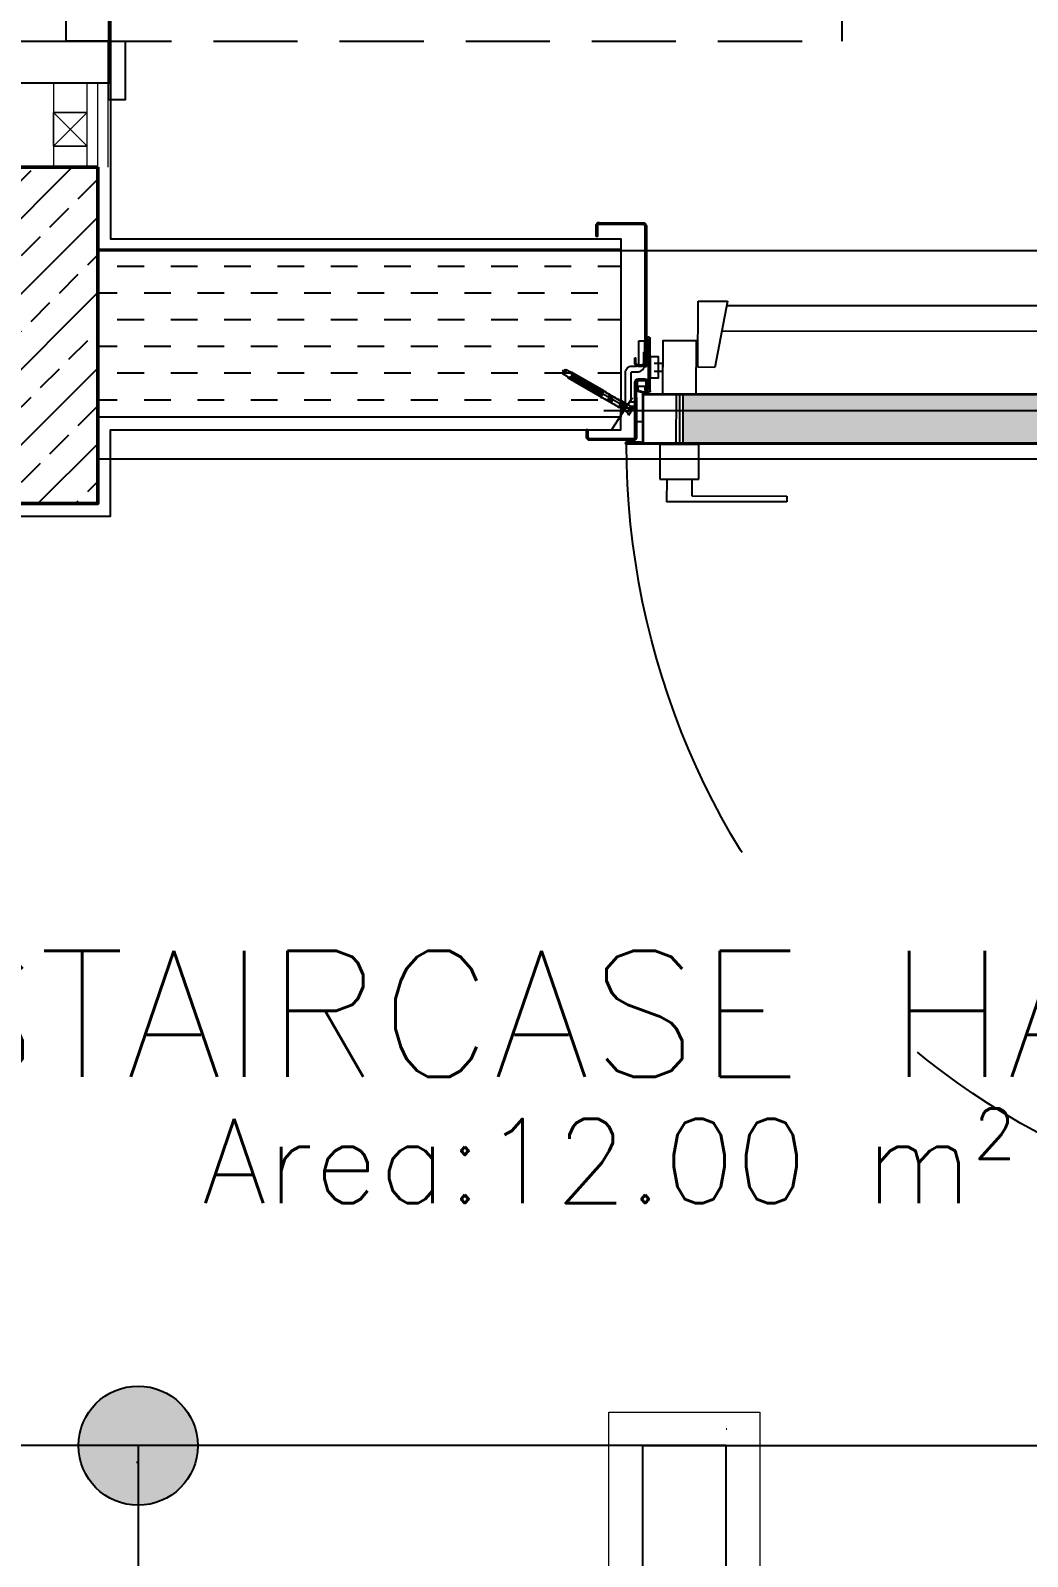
# Model space of a CAD drawing. Extents: x 820 to 5791, y 1495 to 5010.
# Drawn here: x 2801.6 to 2920.2, y 3551.6 to 3733 of the extents above; entities that cross this region are included whole.
import ezdxf
from ezdxf.enums import TextEntityAlignment as Align

# ---------------------------------------------------------------- set-up
doc = ezdxf.new("R2010")
doc.units = 0
doc.header["$LTSCALE"] = 20
for name, pattern in [('4118-HT-02-300$0$HIDDEN2', [4.7625, 3.175, -1.5875]), ('ACAD_ISO07W100', [3, 0, -3]), ('CACHE', [0.375, 0.25, -0.125]), ('HIDDEN', [0.375, 0.25, -0.125]), ('HIDDENX2', [0.75, 0.5, -0.25])]:
    doc.linetypes.add(name, pattern=pattern)
doc.layers.get('0').update_dxf_attribs({"linetype": 'CONTINUOUS', "lineweight": 15})
for name, color, linetype, lineweight in [('0_YKA_Dim_int', 183, 'CONTINUOUS', 9), ('2_V_Wall_Gypsumboard', 41, 'CONTINUOUS', 15), ('3_V_Profile_Metal', 141, 'CONTINUOUS', 15), ('_00_TT_PLASTER INTERIOR', 60, 'CONTINUOUS', 0), ('KOLON', 7, 'CONTINUOUS', 50)]:
    doc.layers.add(name, color=color, linetype=linetype, lineweight=lineweight)
for name, color, linetype in [('0_YKA_Hidden_Construction', 251, 'HIDDEN'), ('2_V_Wall', 43, 'CONTINUOUS'), ('2_V_Wall_Decorative Brick', 80, 'CONTINUOUS'), ('2_V_Wall_Gasblock', 133, 'CONTINUOUS'), ('3-OPN-XDR', 3, 'CONTINUOUS'), ('4_V0_Door', 21, 'CONTINUOUS'), ('6_YKA_Furniture_Stainless', 95, 'CONTINUOUS'), ('Alan', 102, 'CONTINUOUS'), ('Kiriş', 7, 'CONTINUOUS'), ('MERDİVEN', 146, 'CONTINUOUS'), ('Oda', 7, 'CONTINUOUS'), ('TARAMA', 8, 'CONTINUOUS')]:
    doc.layers.add(name, color=color, linetype=linetype)
doc.layers.add('_00_TT_AREA', color=140, linetype='CONTINUOUS', plot=False)
doc.styles.get("Standard").update_dxf_attribs({"font": 'txttw.shx'})

# ---------------------------------------------------------------- blocks, each defined once
blk = doc.blocks.new('merdşşnebvv')
at = {"layer": 'MERDİVEN'}
h = blk.add_hatch(color=61, dxfattribs=at)
h.dxf.hatch_style = 1
edge = h.paths.add_edge_path()
edge.add_arc((26768.99, 4854.41), 7.09, -180, 180)
at = {"layer": 'MERDİVEN', "color": 31, "linetype": 'ACAD_ISO07W100', "lineweight": 25}
for p, q in [((26766.99, 4794.41), (26766.99, 4914.41)), ((26770.99, 4784.49), (26770.99, 4664.49))]:
    blk.add_line(p, q, dxfattribs=at)
at = {"layer": 'MERDİVEN', "lineweight": 25}
for p, q in [((26768.99, 4794.41), (26768.99, 4914.41)), ((26768.99, 4784.49), (26768.99, 4664.49))]:
    blk.add_line(p, q, dxfattribs=at)
at = {"layer": 'MERDİVEN', "color": 61}
blk.add_line((26768.99, 4854.41), (26465.7, 4854.41), dxfattribs=at)
at = {"layer": 'MERDİVEN', "lineweight": 25}
blk.add_lwpolyline([(26768.99, 4794.41), (26525.7, 4794.41), (26525.7, 4784.49), (26768.99, 4784.49)], close=True, dxfattribs=at)
at = {"layer": 'MERDİVEN', "color": 61}
blk.add_circle((26768.99, 4854.41), 7.09, dxfattribs=at)
blk = doc.blocks.new('yangü')
at = {"layer": '4_V0_Door'}
h = blk.add_hatch(dxfattribs=at)
h.set_pattern_fill('HEX', color=256, scale=0.2, angle=180.1684)
h.set_pattern_definition([(180.16837036, (782818.4942, 85172.8891), (0.00323204, -1.0998475142), [0.635, -1.27]), (300.16837036, (782818.4942, 85172.8891), (0.9508798676, 0.5527227859), [0.635, -1.27]), (240.16837036, (782817.8592, 85172.8873), (0.9541119076, -0.5471247283), [0.635, -1.27])])
h.paths.add_polyline_path([(39328.39, 97175.98), (39243.96, 97175.99), (39243.95, 97170.19), (39328.4, 97170.18)])
h = blk.add_hatch(color=256, dxfattribs=at)
h.paths.add_polyline_path([(39239.56, 97168.91), (39239.71, 97168.94), (39239.71, 97168.84), (39239.56, 97168.81), (39239.56, 97168.75, -0.414214), (39239.46, 97168.64), (39238.66, 97168.64, -0.414214), (39238.56, 97168.74), (39238.56, 97168.8), (39238.41, 97168.84), (39238.41, 97168.94), (39238.56, 97168.91), (39238.56, 97169.29), (39238.41, 97169.33), (39238.41, 97169.43), (39238.56, 97169.4), (39238.56, 97169.77), (39238.41, 97169.81), (39238.41, 97169.91), (39238.56, 97169.87), (39238.56, 97169.89, -0.214438), (39240.07, 97169.97, -0.903143), (39240.05, 97169.91, 0.3182), (39239.56, 97169.68), (39239.56, 97169.4), (39239.71, 97169.43), (39239.71, 97169.33), (39239.56, 97169.29)])
h.paths.add_polyline_path([(39238.71, 97169.32), (39239.41, 97169.32, 0.414214), (39239.46, 97169.37), (39239.46, 97169.7, -0.110986), (39239.62, 97169.9, 0.669875), (39239.59, 97169.99, 0.138351), (39238.66, 97169.83), (39238.66, 97169.37, 0.414214)], flags=16)
h.paths.add_polyline_path([(39238.66, 97169.17), (39238.66, 97168.79, 0.414214), (39238.71, 97168.74), (39239.41, 97168.74, 0.414214), (39239.46, 97168.79), (39239.46, 97169.17, 0.414214), (39239.41, 97169.22), (39238.71, 97169.22, 0.414214)], flags=16)
at = {"layer": '0_YKA_Hidden_Construction', "linetype": '4118-HT-02-300$0$HIDDEN2'}
blk.add_arc((39330.51, 97176, 0), 93.26, 89.9675, 179.8744, dxfattribs=at)
at = {"layer": '4_V0_Door'}
for p, q in [((39237.15, 97176.02, 0), (39237.15, 97176.1, 0)), ((39237.2, 97176.02, 0), (39237.2, 97176.1, 0)), ((39330.41, 97176.09, 0), (39237.23, 97176.1, 0)), ((39237.23, 97176.02, 0), (39237.23, 97176.1, 0)), ((39237.23, 97176.07, 0), (39239.15, 97176.07, 0)), ((39239.15, 97176.02, 0), (39237.23, 97176.02, 0)), ((39330.39, 97176.19, 0), (39237.25, 97176.2, 0)), ((39330.39, 97176.14, 0), (39237.25, 97176.15, 0)), ((39238.95, 97175.97, 0), (39237.25, 97175.97, 0)), ((39237.25, 97175.92, 0), (39238.95, 97175.92, 0)), ((39238.95, 97175.92, 0), (39238.95, 97176.02, 0)), ((39239.16, 97170.3, 0), (39239.15, 97176.02, 0)), ((39239.2, 97176.02, 0), (39239.21, 97170.3, 0)), ((39239.25, 97175.9, 0), (39239.25, 97176, 0)), ((39239.26, 97170.3, 0), (39239.25, 97175.9, 0)), ((39245.88, 97176.25, 0), (39241.23, 97176.25, 0)), ((39243.16, 97170.21, 0), (39243.15, 97176.25, 0)), ((39243.56, 97170.21, 0), (39243.55, 97176.25, 0)), ((39243.96, 97170.21, 0), (39243.95, 97176.25, 0)), ((39232.65, 97174.5, 0), (39232.45, 97174.5, 0)), ((39238.15, 97175.71, 0), (39233.75, 97175.7, 0)), ((39235.52, 97174.47, 0), (39237.99, 97170.64, 0)), ((39238.25, 97173.71, 0), (39238.25, 97174.33, 0)), ((39238.45, 97174.77, 0), (39238.27, 97174.77, 0)), ((39238.27, 97174.77, 0), (39238.28, 97170.65, 0)), ((39238.45, 97174.47, 0), (39238.45, 97175.41, 0)), ((39238.46, 97170.65, 0), (39238.45, 97174.77, 0)), ((39238.46, 97172.77, 0), (39238.45, 97174.33, 0)), ((39239.25, 97175.71, 0), (39239.26, 97175.69, 0)), ((39239.26, 97175.69, 0), (39239.25, 97175.67, 0)), ((39237.85, 97172.21, 0), (39234.5, 97170.27, 0)), ((39234.55, 97172.2, 0), (39238.75, 97172.21, 0)), ((39236.79, 97172.04, 0), (39236.81, 97172.16, 0)), ((39237.11, 97171.25, 0), (39236.81, 97172.16, 0)), ((39236.88, 97172.09, 0), (39236.81, 97172.16, 0)), ((39236.88, 97172.09, 0), (39237.39, 97172.39, 0)), ((39237.53, 97172.75, 0), (39237.39, 97172.39, 0)), ((39237.39, 97172.39, 0), (39237.77, 97171.74, 0)), ((39237.53, 97172.75, 0), (39238.16, 97171.68, 0)), ((39239.16, 97173.55, 0), (39238.46, 97173.55, 0)), ((39239.26, 97173.51, 0), (39239.26, 97173.49, 0)), ((39239.26, 97173.49, 0), (39239.26, 97173.47, 0)), ((39234.15, 97170.54, 0), (39230.37, 97168.36, 0)), ((39233.91, 97170.38, 0), (39233.78, 97170.3, 0)), ((39233.91, 97170.38, 0), (39233.78, 97170.3, 0)), ((39233.91, 97170.38, 0), (39233.78, 97170.3, 0)), ((39233.78, 97170.3, 0), (39233.91, 97170.38, 0)), ((39233.79, 97170.31, 0), (39233.78, 97170.3, 0)), ((39233.91, 97170.38, 0), (39233.79, 97170.31, 0)), ((39234.14, 97170.5, 0), (39234, 97170.43, 0)), ((39234.14, 97170.5, 0), (39234, 97170.43, 0)), ((39234.14, 97170.5, 0), (39234, 97170.43, 0)), ((39234, 97170.43, 0), (39234.14, 97170.5, 0)), ((39234.14, 97170.5, 0), (39234, 97170.43, 0)), ((39234.1, 97170.48, 0), (39234.14, 97170.5, 0)), ((39234.22, 97170.55, 0), (39234.36, 97170.63, 0)), ((39234.36, 97170.63, 0), (39234.22, 97170.55, 0)), ((39234.36, 97170.63, 0), (39234.22, 97170.55, 0)), ((39234.22, 97170.55, 0), (39234.36, 97170.63, 0)), ((39234.28, 97170.58, 0), (39234.22, 97170.55, 0)), ((39234.36, 97170.63, 0), (39234.24, 97170.56, 0)), ((39234.26, 97170.6, 0), (39234.33, 97170.72, 0)), ((39234.26, 97170.49, 0), (39234.32, 97170.4, 0)), ((39234.36, 97170.63, 0), (39234.28, 97170.58, 0)), ((39234.33, 97170.72, 0), (39234.38, 97170.64, 0)), ((39234.38, 97170.64, 0), (39236.3, 97171.75, 0)), ((39234.44, 97170.68, 0), (39234.58, 97170.76, 0)), ((39234.58, 97170.76, 0), (39234.44, 97170.68, 0)), ((39234.58, 97170.76, 0), (39234.44, 97170.68, 0)), ((39234.58, 97170.76, 0), (39234.44, 97170.68, 0)), ((39234.44, 97170.68, 0), (39234.58, 97170.76, 0)), ((39234.58, 97170.76, 0), (39234.44, 97170.68, 0)), ((39234.67, 97170.81, 0), (39234.8, 97170.89, 0)), ((39234.8, 97170.89, 0), (39234.67, 97170.81, 0)), ((39234.8, 97170.89, 0), (39234.67, 97170.81, 0)), ((39234.67, 97170.81, 0), (39234.8, 97170.89, 0)), ((39234.72, 97170.84, 0), (39234.67, 97170.81, 0)), ((39234.8, 97170.89, 0), (39234.72, 97170.84, 0)), ((39234.75, 97170, 0), (39236.67, 97171.11, 0)), ((39234.89, 97170.94, 0), (39235.02, 97171.02, 0)), ((39235.02, 97171.02, 0), (39234.89, 97170.94, 0)), ((39235.02, 97171.02, 0), (39234.89, 97170.94, 0)), ((39235.02, 97171.02, 0), (39234.89, 97170.94, 0)), ((39235.02, 97171.02, 0), (39234.89, 97170.94, 0)), ((39235.02, 97171.02, 0), (39235.03, 97171.03, 0)), ((39235.08, 97171.04, 0), (39235.23, 97170.28, 0)), ((39235.11, 97171.07, 0), (39235.24, 97171.14, 0)), ((39235.24, 97171.14, 0), (39235.11, 97171.07, 0)), ((39235.24, 97171.14, 0), (39235.11, 97171.07, 0)), ((39235.27, 97170.29, 0), (39235.14, 97170.21, 0)), ((39235.27, 97170.29, 0), (39235.14, 97170.21, 0)), ((39235.27, 97170.29, 0), (39235.14, 97170.21, 0)), ((39235.27, 97170.29, 0), (39235.14, 97170.21, 0)), ((39235.27, 97170.29, 0), (39235.14, 97170.21, 0)), ((39235.18, 97171.1, 0), (39235.33, 97170.33, 0)), ((39235.24, 97171.14, 0), (39235.39, 97170.37, 0)), ((39235.47, 97171.27, 0), (39235.33, 97171.19, 0)), ((39235.34, 97171.19, 0), (39235.49, 97170.43, 0)), ((39235.49, 97170.42, 0), (39235.36, 97170.34, 0)), ((39235.49, 97170.42, 0), (39235.36, 97170.34, 0)), ((39235.49, 97170.42, 0), (39235.36, 97170.34, 0)), ((39235.49, 97170.42, 0), (39235.36, 97170.34, 0)), ((39235.4, 97171.23, 0), (39235.55, 97170.46, 0)), ((39235.5, 97171.29, 0), (39235.65, 97170.52, 0)), ((39235.69, 97171.4, 0), (39235.55, 97171.32, 0)), ((39235.55, 97171.32, 0), (39235.69, 97171.4, 0)), ((39235.69, 97171.4, 0), (39235.55, 97171.32, 0)), ((39235.57, 97171.33, 0), (39235.55, 97171.32, 0)), ((39235.69, 97171.4, 0), (39235.57, 97171.33, 0)), ((39235.72, 97170.55, 0), (39235.58, 97170.47, 0)), ((39235.72, 97170.55, 0), (39235.58, 97170.47, 0)), ((39235.72, 97170.55, 0), (39235.58, 97170.47, 0)), ((39235.69, 97171.4, 0), (39235.69, 97171.42, 0)), ((39235.91, 97171.53, 0), (39235.77, 97171.45, 0)), ((39235.94, 97170.68, 0), (39235.8, 97170.6, 0)), ((39235.94, 97170.68, 0), (39235.8, 97170.6, 0)), ((39235.94, 97170.68, 0), (39235.8, 97170.6, 0)), ((39236.01, 97171.59, 0), (39236, 97171.58, 0)), ((39236.13, 97171.66, 0), (39236.01, 97171.59, 0)), ((39236.16, 97170.81, 0), (39236.02, 97170.73, 0)), ((39236.35, 97171.79, 0), (39236.22, 97171.71, 0)), ((39236.38, 97170.93, 0), (39236.25, 97170.86, 0)), ((39236.32, 97171.89, 0), (39236.3, 97171.75, 0)), ((39236.81, 97171.06, 0), (39236.32, 97171.89, 0)), ((39236.35, 97171.79, 0), (39236.37, 97171.91, 0)), ((39236.6, 97171.06, 0), (39236.35, 97171.79, 0)), ((39236.67, 97170.99, 0), (39236.37, 97171.91, 0)), ((39236.44, 97171.84, 0), (39236.37, 97171.91, 0)), ((39236.38, 97170.93, 0), (39236.37, 97170.96, 0)), ((39236.4, 97170.91, 0), (39236.38, 97170.93, 0)), ((39236.49, 97171.87, 0), (39236.44, 97171.84, 0)), ((39236.44, 97171.84, 0), (39236.69, 97171.11, 0)), ((39236.6, 97171.06, 0), (39236.47, 97170.98, 0)), ((39236.57, 97171.91, 0), (39236.49, 97171.87, 0)), ((39236.57, 97171.91, 0), (39236.59, 97172.04, 0)), ((39236.72, 97171.48, 0), (39236.57, 97171.91, 0)), ((39236.85, 97171.27, 0), (39236.59, 97172.04, 0)), ((39236.66, 97171.96, 0), (39236.59, 97172.04, 0)), ((39236.67, 97170.99, 0), (39236.6, 97171.06, 0)), ((39236.79, 97172.04, 0), (39236.66, 97171.96, 0)), ((39236.66, 97171.96, 0), (39236.91, 97171.24, 0)), ((39236.67, 97170.99, 0), (39236.69, 97171.11, 0)), ((39236.81, 97171.06, 0), (39236.67, 97171.11, 0)), ((39236.82, 97171.19, 0), (39236.69, 97171.11, 0)), ((39236.82, 97171.19, 0), (39236.72, 97171.48, 0)), ((39236.79, 97172.04, 0), (39236.8, 97172.06, 0)), ((39237.05, 97171.32, 0), (39236.79, 97172.04, 0)), ((39236.89, 97171.12, 0), (39236.82, 97171.19, 0)), ((39236.86, 97171.23, 0), (39236.85, 97171.3, 0)), ((39236.89, 97171.12, 0), (39236.86, 97171.23, 0)), ((39237.13, 97171.37, 0), (39236.88, 97172.09, 0)), ((39236.89, 97171.12, 0), (39236.9, 97171.17, 0)), ((39236.9, 97171.17, 0), (39236.91, 97171.24, 0)), ((39237.05, 97171.32, 0), (39236.91, 97171.24, 0)), ((39237.11, 97171.25, 0), (39237.05, 97171.32, 0)), ((39237.77, 97171.74, 0), (39237.09, 97171.34, 0)), ((39237.11, 97171.25, 0), (39237.13, 97171.37, 0)), ((39238.16, 97171.68, 0), (39237.77, 97171.74, 0)), ((39238.28, 97170.65, 0), (39238.46, 97170.65, 0)), ((39238.46, 97170.35, 0), (39238.46, 97168.91, 0)), ((39239.26, 97171.31, 0), (39239.27, 97171.29, 0)), ((39239.27, 97171.29, 0), (39239.26, 97171.27, 0)), ((39239.26, 97170.3, 0), (39328.4, 97170.28, 0)), ((39234.56, 97169.86, 0), (39230.77, 97167.67, 0)), ((39233.03, 97169.86, 0), (39231.03, 97168.71, 0)), ((39231.09, 97168.31, 0), (39231.03, 97168.71, 0)), ((39231.65, 97168.2, 0), (39231.28, 97168.85, 0)), ((39231.36, 97168.9, 0), (39233.03, 97169.86, 0)), ((39233.5, 97169.27, 0), (39231.41, 97168.06, 0)), ((39231.95, 97168.87, 0), (39231.9, 97168.79, 0)), ((39232, 97168.8, 0), (39231.95, 97168.74, 0)), ((39233.09, 97169.54, 0), (39233.03, 97169.46, 0)), ((39233.13, 97169.47, 0), (39233.08, 97169.41, 0)), ((39233.25, 97169.99, 0), (39233.12, 97169.91, 0)), ((39233.25, 97169.99, 0), (39233.12, 97169.91, 0)), ((39233.47, 97170.12, 0), (39233.34, 97170.04, 0)), ((39233.34, 97170.04, 0), (39233.47, 97170.12, 0)), ((39233.47, 97170.12, 0), (39233.34, 97170.04, 0)), ((39233.47, 97170.12, 0), (39233.34, 97170.04, 0)), ((39233.5, 97169.27, 0), (39233.37, 97169.19, 0)), ((39233.69, 97170.25, 0), (39233.56, 97170.17, 0)), ((39233.69, 97170.25, 0), (39233.56, 97170.17, 0)), ((39233.69, 97170.25, 0), (39233.56, 97170.17, 0)), ((39233.69, 97170.25, 0), (39233.56, 97170.17, 0)), ((39233.72, 97169.39, 0), (39233.59, 97169.32, 0)), ((39233.72, 97169.39, 0), (39233.59, 97169.32, 0)), ((39233.72, 97169.39, 0), (39233.59, 97169.32, 0)), ((39233.65, 97170.22, 0), (39233.69, 97170.25, 0)), ((39233.94, 97169.52, 0), (39233.81, 97169.44, 0)), ((39233.94, 97169.52, 0), (39233.81, 97169.44, 0)), ((39233.94, 97169.52, 0), (39233.81, 97169.44, 0)), ((39233.94, 97169.52, 0), (39233.81, 97169.44, 0)), ((39234.17, 97169.65, 0), (39234.03, 97169.57, 0)), ((39234.17, 97169.65, 0), (39234.03, 97169.57, 0)), ((39234.17, 97169.65, 0), (39234.03, 97169.57, 0)), ((39234.17, 97169.65, 0), (39234.03, 97169.57, 0)), ((39234.17, 97169.65, 0), (39234.03, 97169.57, 0)), ((39234.39, 97169.78, 0), (39234.25, 97169.7, 0)), ((39234.39, 97169.78, 0), (39234.25, 97169.7, 0)), ((39234.39, 97169.78, 0), (39234.25, 97169.7, 0)), ((39234.39, 97169.78, 0), (39234.25, 97169.7, 0)), ((39234.39, 97169.78, 0), (39234.25, 97169.7, 0)), ((39234.61, 97169.91, 0), (39234.47, 97169.83, 0)), ((39234.61, 97169.91, 0), (39234.47, 97169.83, 0)), ((39234.61, 97169.91, 0), (39234.47, 97169.83, 0)), ((39234.61, 97169.91, 0), (39234.47, 97169.83, 0)), ((39234.61, 97169.91, 0), (39234.47, 97169.83, 0)), ((39234.61, 97169.91, 0), (39234.47, 97169.83, 0)), ((39234.56, 97169.98, 0), (39234.5, 97170.07, 0)), ((39234.66, 97169.91, 0), (39234.8, 97169.92, 0)), ((39234.83, 97170.04, 0), (39234.69, 97169.96, 0)), ((39234.83, 97170.04, 0), (39234.69, 97169.96, 0)), ((39234.83, 97170.04, 0), (39234.69, 97169.96, 0)), ((39234.83, 97170.04, 0), (39234.69, 97169.96, 0)), ((39234.83, 97170.04, 0), (39234.69, 97169.96, 0)), ((39234.83, 97170.04, 0), (39234.69, 97169.96, 0)), ((39234.8, 97169.92, 0), (39234.75, 97170, 0)), ((39235.05, 97170.16, 0), (39234.92, 97170.09, 0)), ((39235.05, 97170.16, 0), (39234.92, 97170.09, 0)), ((39235.05, 97170.16, 0), (39234.92, 97170.09, 0)), ((39235.05, 97170.16, 0), (39234.92, 97170.09, 0)), ((39235.05, 97170.16, 0), (39234.92, 97170.09, 0)), ((39238.66, 97168.64, 0), (39239.46, 97168.64, 0)), ((39328.4, 97170.23, 0), (39239.26, 97170.25, 0)), ((39239.27, 97170.2, 0), (39239.26, 97170.2, 0)), ((39239.27, 97170.2, 0), (39328.39, 97170.18, 0)), ((39239.66, 97168.85, 0), (39239.66, 97169.75, 0)), ((39239.86, 97168.85, 0), (39239.86, 97169.75, 0)), ((39239.86, 97168.85, 0), (39239.87, 97163.65, 0)), ((39240.06, 97169.75, 0), (39240.07, 97163.65, 0)), ((39229.61, 97167.46, 0), (39229.76, 97167.6, 0)), ((39229.82, 97167.51, 0), (39229.61, 97167.46, 0)), ((39229.76, 97167.91, 0), (39229.64, 97167.78, 0)), ((39229.64, 97167.78, 0), (39229.7, 97167.69, 0)), ((39229.76, 97167.71, 0), (39229.7, 97167.69, 0)), ((39230.19, 97168.17, 0), (39229.76, 97167.91, 0)), ((39229.76, 97167.71, 0), (39230.01, 97167.85, 0)), ((39230.05, 97167.77, 0), (39229.76, 97167.6, 0)), ((39229.76, 97167.6, 0), (39229.82, 97167.51, 0)), ((39230.11, 97167.68, 0), (39229.82, 97167.51, 0)), ((39229.9, 97167.46, 0), (39229.85, 97167.42, 0)), ((39229.91, 97167.32, 0), (39229.85, 97167.42, 0)), ((39229.9, 97167.46, 0), (39230.15, 97167.6, 0)), ((39229.91, 97167.32, 0), (39230.08, 97167.35, 0)), ((39230.05, 97167.77, 0), (39230.01, 97167.85, 0)), ((39230.52, 97167.61, 0), (39230.08, 97167.35, 0)), ((39230.15, 97167.6, 0), (39230.11, 97167.68, 0)), ((39230.37, 97168.36, 0), (39230.19, 97168.17, 0)), ((39230.77, 97167.67, 0), (39230.52, 97167.61, 0)), ((39230.82, 97168.21, 0), (39230.77, 97168.12, 0)), ((39230.87, 97168.13, 0), (39230.82, 97168.07, 0)), ((39231.41, 97168.06, 0), (39231.09, 97168.31, 0)), ((39239.04, 97166.95, 0), (39238.64, 97166.95, 0)), ((39238.66, 97168.44, 0), (39239.46, 97168.44, 0)), ((39238.75, 97168.44, 0), (39239.37, 97168.44, 0)), ((39239.44, 97166.96, 0), (39239.64, 97166.96, 0)), ((39239.44, 97165.76, 0), (39239.44, 97166.96, 0)), ((39241.56, 97167.56, 0), (39240.56, 97167.56, 0)), ((39241.56, 97166.56, 0), (39241.56, 97167.56, 0)), ((39238.24, 97166.55, 0), (39238.24, 97165.95, 0)), ((39238.24, 97165.95, 0), (39238.39, 97165.95, 0)), ((39238.39, 97166.55, 0), (39238.39, 97165.95, 0)), ((39239.29, 97165.26, 0), (39239.44, 97165.26, 0)), ((39239.44, 97150.27, 0), (39239.44, 97165.76, 0)), ((39240.56, 97166.56, 0), (39241.56, 97166.56, 0)), ((39238.74, 97163.91, 0), (39239.44, 97163.91, 0)), ((39239.67, 97164.45, 0), (39239.67, 97163.65, 0)), ((39239.87, 97164.45, 0), (39239.67, 97164.45, 0)), ((39233.84, 97151.5, 0), (39233.64, 97151.5, 0)), ((39233.84, 97151.5, 0), (39233.84, 97150.22, 0)), ((39234.04, 97150.03, 0), (39239.24, 97150.07, 0))]:
    blk.add_line(p, q, dxfattribs=at)
at = {"layer": '4_V0_Door', "elevation": 0}
for points in [[(39232.45, 97174.5), (39232.45, 97175.3, -0.414214), (39232.85, 97175.7), (39238.15, 97175.71, -0.414214), (39238.45, 97175.41), (39238.45, 97174.33)], [(39232.65, 97174.5), (39232.65, 97175.3, -0.414214), (39232.85, 97175.5), (39238.15, 97175.51, -0.414214), (39238.25, 97175.41), (39238.25, 97174.33)], [(39238.26, 97171.91), (39237.13, 97171.91), (39237.13, 97167.71, 0.414214), (39237.94, 97166.91), (39238.45, 97166.91)], [(39238.26, 97171.21), (39237.83, 97171.21), (39237.83, 97167.71, 0.414214), (39237.93, 97167.61), (39238.53, 97167.61, -0.414214), (39239.44, 97166.71), (39239.44, 97163.91)], [(39233.64, 97151.5), (39233.64, 97150.22, 0.414214), (39234.04, 97149.83), (39239.24, 97149.87, 0.414214), (39239.64, 97150.27), (39239.64, 97166.96)], [(39239.29, 97165.26), (39239.29, 97166.56, 0.414214), (39239.04, 97166.8), (39238.64, 97166.8)], [(39238.71, 97166.8, -0.124941), (39238.74, 97166.71), (39238.74, 97163.91)]]:
    blk.add_lwpolyline(points, format="xyb", dxfattribs=at)
for points in [[(39236.58, 97153.02), (39236.58, 97173.01)], [(39238.25, 97173.71), (39238.26, 97168.84)], [(39238.46, 97172.77), (39238.46, 97168.83)], [(39240.07, 97165.81), (39240.06, 97168.31), (39241.06, 97168.31), (39241.07, 97165.81), (39240.07, 97165.81)]]:
    blk.add_lwpolyline(points, dxfattribs=at)
for points in [[(39239.71, 97169.43), (39239.56, 97169.4), (39239.56, 97169.68, -0.3182), (39240.05, 97169.91, 0.903143), (39240.07, 97169.97, 0.214438), (39238.56, 97169.89), (39238.56, 97169.87), (39238.41, 97169.91), (39238.41, 97169.81), (39238.56, 97169.77), (39238.56, 97169.4), (39238.41, 97169.43), (39238.41, 97169.33), (39238.56, 97169.29), (39238.56, 97168.91), (39238.41, 97168.94), (39238.41, 97168.84), (39238.56, 97168.8), (39238.56, 97168.74, 0.414214), (39238.66, 97168.64), (39239.46, 97168.64, 0.414214), (39239.56, 97168.75), (39239.56, 97168.81), (39239.71, 97168.84), (39239.71, 97168.94), (39239.56, 97168.91), (39239.56, 97169.29), (39239.71, 97169.33)], [(39239.59, 97169.99, 0.138351), (39238.66, 97169.83), (39238.66, 97169.37, 0.414214), (39238.71, 97169.32), (39239.41, 97169.32, 0.414214), (39239.46, 97169.37), (39239.46, 97169.7, -0.110986), (39239.62, 97169.9, 0.669875)]]:
    blk.add_lwpolyline(points, format="xyb", close=True, dxfattribs=at)
at = {"layer": '4_V0_Door'}
blk.add_circle((39234.36, 97170.22, 0), 0.0973, dxfattribs=at)
for centre, radius, start, end in [((39237.25, 97176.1, 0), 0.1, 90.0775, 180.0775), ((39237.25, 97176.02, 0), 0.1, 180.0775, 270.0775), ((39237.25, 97176.1, 0), 0.05, 90.0775, 180.0775), ((39237.25, 97176.02, 0), 0.05, 180.0775, 270.0775), ((39239.15, 97176, 0), 0.1, 0.0775, 90.0775), ((39239.15, 97176.02, 0), 0.05, 0.0775, 90.0775), ((39238.15, 97175.41, 0), 0.3, 0.0775, 90.0775), ((39233.92, 97170.64, 0), 0.38, 270.6387, 335.9597), ((39233.97, 97170.55, 0), 0.38, 270.6387, 335.9597), ((39234.19, 97170.61, 0), 0.0745, 237.9132, 358.4725), ((39239.26, 97170.3, 0), 0.1, 180.0775, 270.0775), ((39239.26, 97170.3, 0), 0.05, 180.0775, 270.0775), ((39230.56, 97168.7, 0), 0.38, 270.6387, 329.9178), ((39230.95, 97168.5, 0), 0.0656, 62.4539, 176.3285), ((39231, 97168.41, 0), 0.0656, 62.4539, 176.3285), ((39230.98, 97168.94, 0), 0.38, 270.6387, 329.9178), ((39231.03, 97168.85, 0), 0.38, 270.6387, 329.9178), ((39231.7, 97168.66, 0), 0.464, 155.9763, 264.1787), ((39231.31, 97168.44, 0), 0.0656, 62.4539, 176.3285), ((39231.37, 97168.74, 0), 0.0656, 62.4539, 176.3285), ((39231.34, 97168.88, 0), 0.38, 270.6387, 329.9178), ((39231.42, 97168.66, 0), 0.0656, 62.4539, 176.3285), ((39231.38, 97168.81, 0), 0.38, 270.6387, 329.9178), ((39231.4, 97169.18, 0), 0.38, 270.6387, 329.9178), ((39231.45, 97169.09, 0), 0.38, 270.6387, 329.9178), ((39231.95, 97168.24, 0), 0.38, 90.2371, 149.5163), ((39231.71, 97168.67, 0), 0.0525, 267.0066, 153.1483), ((39232, 97168.15, 0), 0.38, 90.2371, 149.5163), ((39231.79, 97168.99, 0), 0.0656, 62.4539, 176.3285), ((39231.84, 97168.9, 0), 0.0656, 62.4539, 176.3285), ((39231.82, 97169.43, 0), 0.38, 270.6387, 329.9178), ((39231.87, 97169.34, 0), 0.38, 270.6387, 329.9178), ((39231.91, 97168.75, 0), 0.0394, 111.5898, 344.9866), ((39231.97, 97168.67, 0), 0.0656, 243.8264, 357.701), ((39232.02, 97168.87, 0), 0.0656, 62.4539, 176.3285), ((39232.06, 97168.79, 0), 0.0656, 62.4539, 176.3285), ((39232.02, 97168.59, 0), 0.0656, 243.8264, 357.701), ((39232.37, 97168.48, 0), 0.38, 90.2371, 149.5163), ((39232.05, 97169.31, 0), 0.38, 270.6387, 329.9178), ((39232.09, 97169.23, 0), 0.38, 270.6387, 329.9178), ((39232.42, 97168.39, 0), 0.38, 90.2371, 149.5163), ((39232.21, 97169.23, 0), 0.0656, 62.4539, 176.3285), ((39232.26, 97169.14, 0), 0.0656, 62.4539, 176.3285), ((39232.24, 97169.67, 0), 0.38, 270.6387, 329.9178), ((39232.29, 97169.58, 0), 0.38, 270.6387, 329.9178), ((39232.39, 97168.92, 0), 0.0656, 243.8264, 357.701), ((39232.44, 97169.11, 0), 0.0656, 62.4539, 176.3285), ((39232.48, 97169.04, 0), 0.0656, 62.4539, 176.3285), ((39232.45, 97168.83, 0), 0.0656, 243.8264, 357.701), ((39232.79, 97168.72, 0), 0.38, 90.2371, 149.5163), ((39232.47, 97169.55, 0), 0.38, 270.6387, 329.9178), ((39232.51, 97169.48, 0), 0.38, 270.6387, 329.9178), ((39232.84, 97168.63, 0), 0.38, 90.2371, 149.5163), ((39232.63, 97169.47, 0), 0.0656, 62.4539, 176.3285), ((39232.68, 97169.38, 0), 0.0656, 62.4539, 176.3285), ((39232.65, 97169.91, 0), 0.38, 270.6387, 329.9178), ((39232.71, 97169.82, 0), 0.38, 270.6387, 329.9178), ((39232.81, 97169.16, 0), 0.0656, 243.8264, 357.701), ((39232.84, 97169.34, 0), 0.0525, 267.0066, 153.1483), ((39232.86, 97169.07, 0), 0.0656, 243.8264, 357.701), ((39233.2, 97168.96, 0), 0.38, 90.2371, 149.5163), ((39233.25, 97168.87, 0), 0.38, 90.2371, 149.5163), ((39233.05, 97169.72, 0), 0.0656, 62.4539, 176.3285), ((39233.04, 97169.42, 0), 0.0394, 111.5898, 344.9866), ((39233.1, 97169.63, 0), 0.0656, 62.4539, 176.3285), ((39233.07, 97170.15, 0), 0.38, 270.6387, 329.9178), ((39233.15, 97169.54, 0), 0.0656, 62.4539, 176.3285), ((39233.13, 97170.07, 0), 0.38, 270.6387, 329.9178), ((39233.19, 97169.46, 0), 0.0656, 62.4539, 176.3285), ((39233.18, 97169.98, 0), 0.38, 270.6387, 329.9178), ((39233.23, 97169.4, 0), 0.0656, 243.8264, 357.701), ((39233.22, 97169.9, 0), 0.38, 270.6387, 329.9178), ((39233.28, 97169.31, 0), 0.0656, 243.8264, 357.701), ((39233.62, 97169.21, 0), 0.38, 90.2371, 149.5163), ((39233.68, 97169.12, 0), 0.38, 90.2371, 149.5163), ((39233.47, 97169.96, 0), 0.0656, 62.4539, 176.3285), ((39233.52, 97169.87, 0), 0.0656, 62.4539, 176.3285), ((39233.5, 97170.4, 0), 0.38, 270.6387, 329.9178), ((39233.57, 97169.78, 0), 0.0656, 62.4539, 176.3285), ((39233.55, 97170.31, 0), 0.38, 270.6387, 329.9178), ((39233.62, 97169.71, 0), 0.0656, 62.4539, 176.3285), ((39233.6, 97170.22, 0), 0.38, 270.6387, 329.9178), ((39233.65, 97169.65, 0), 0.0656, 243.8264, 357.701), ((39233.64, 97170.15, 0), 0.38, 270.6387, 329.9178), ((39233.7, 97169.56, 0), 0.0656, 243.8264, 357.701), ((39234.04, 97169.45, 0), 0.38, 90.2371, 149.5163), ((39234.1, 97169.36, 0), 0.38, 90.2371, 149.5163), ((39233.89, 97170.2, 0), 0.0656, 62.4539, 176.3285), ((39233.94, 97170.11, 0), 0.0656, 62.4539, 176.3285), ((39233.97, 97170.01, 0), 0.0525, 267.0066, 153.1483), ((39234.07, 97169.89, 0), 0.0656, 243.8264, 357.701), ((39234.12, 97169.8, 0), 0.0656, 243.8264, 357.701), ((39234.23, 97170.11, 0), 0.0921, 89.8349, 194.0897), ((39234.21, 97170.15, 0), 0.0921, 226.0652, 330.32), ((39234.46, 97169.69, 0), 0.38, 84.1952, 149.5163), ((39234.52, 97169.6, 0), 0.38, 84.1952, 149.5163), ((39234.63, 97169.85, 0), 0.0745, 61.6824, 168.8658), ((39238.66, 97168.84, 0), 0.4, 180.0775, 270.0775), ((39238.66, 97168.84, 0), 0.2, 180.0775, 270.0775), ((39239.46, 97168.84, 0), 0.2, 270.0775, 0.0775), ((39239.46, 97168.84, 0), 0.4, 270.0775, 0.0775), ((39239.86, 97169.75, 0), 0.2, 90.0775, 180.0775), ((39239.86, 97169.75, 0), 0.2, 0.0775, 90.0775), ((39230.53, 97168.26, 0), 0.0656, 62.4539, 176.3285), ((39230.52, 97168.23, 0), 0.0614, 152.636, 267.5189), ((39230.58, 97168.17, 0), 0.0656, 62.4539, 176.3285), ((39230.61, 97168.61, 0), 0.38, 270.6387, 329.9178), ((39230.71, 97167.94, 0), 0.0656, 243.8264, 357.701), ((39230.74, 97167.86, 0), 0.0635, 155.5018, 264.6531), ((39230.76, 97167.85, 0), 0.0656, 243.8264, 357.701), ((39230.78, 97168.08, 0), 0.0394, 111.5898, 344.9866), ((39231.1, 97167.75, 0), 0.38, 90.2371, 149.5163), ((39230.89, 97168.2, 0), 0.0656, 62.4539, 176.3285), ((39231.16, 97167.66, 0), 0.38, 90.2371, 149.5163), ((39230.93, 97168.12, 0), 0.0656, 62.4539, 176.3285), ((39230.91, 97168.64, 0), 0.38, 270.6387, 329.9178), ((39230.96, 97168.56, 0), 0.38, 270.6387, 329.9178), ((39231.13, 97168.19, 0), 0.0656, 243.8264, 357.701), ((39231.18, 97168.1, 0), 0.0656, 243.8264, 357.701), ((39231.53, 97167.99, 0), 0.38, 90.2371, 149.5163), ((39231.58, 97167.9, 0), 0.38, 90.2371, 149.5163), ((39231.35, 97168.37, 0), 0.0656, 62.4539, 176.3285), ((39231.55, 97168.43, 0), 0.0656, 243.8264, 357.701), ((39231.6, 97168.34, 0), 0.0656, 243.8264, 357.701), ((39238.64, 97166.55, 0), 0.4, 90.0775, 180.0775), ((39238.64, 97166.55, 0), 0.25, 90.0775, 180.0775), ((39239.04, 97166.55, 0), 0.4, 0.0775, 90.0775), ((39239.87, 97163.65, 0), 0.2, 180.0775, 0.0775), ((39234.04, 97150.23, 0), 0.2, 180.0775, 270.0775), ((39239.24, 97150.27, 0), 0.2, 270.0775, 0.0775)]:
    blk.add_arc(centre, radius, start, end, dxfattribs=at)
at = {"layer": '6_YKA_Furniture_Stainless'}
for p, q in [((39256.32, 97183.07, 0), (39242.04, 97183.05, 0)), ((39242.05, 97180.35, 0), (39242.04, 97183.05, 0)), ((39256.32, 97182.37, 0), (39256.32, 97183.07, 0)), ((39245.04, 97182.35, 0), (39256.32, 97182.37, 0)), ((39245.05, 97180.35, 0), (39245.04, 97182.35, 0)), ((39241.23, 97176.25, 0), (39241.22, 97180.35, 0)), ((39241.22, 97180.35, 0), (39245.87, 97180.35, 0)), ((39245.87, 97180.35, 0), (39245.88, 97176.25, 0)), ((39245.76, 97167.06, 0), (39245.77, 97159.21, 0)), ((39249.27, 97159.21, 0), (39247.76, 97167.07, 0)), ((39248.59, 97162.77, 0), (39317.62, 97162.72, 0)), ((39317.05, 97159.72, 0), (39249.17, 97159.77, 0)), ((39245.77, 97159.21, 0), (39249.27, 97159.21, 0))]:
    blk.add_line(p, q, dxfattribs=at)
at = {"layer": '6_YKA_Furniture_Stainless', "elevation": 0}
for points in [[(39241.56, 97170.21), (39245.56, 97170.21), (39245.57, 97163.91), (39241.57, 97163.91), (39241.56, 97170.21)], [(39247.76, 97167.07), (39245.76, 97167.06)]]:
    blk.add_lwpolyline(points, dxfattribs=at)
blk = doc.blocks.new('YRTYTR')
at = {"layer": '3-OPN-XDR', "color": 12, "linetype": 'HIDDENX2'}
blk.add_line((-2269.75, 3361.42), (-2359.75, 3361.42), dxfattribs=at)
at = {"layer": '3-OPN-XDR'}
for points in [[(-2272.25, 3451.42), (-2274.25, 3451.42), (-2274.25, 3458.42), (-2272.25, 3458.42)], [(-2253.75, 3451.42), (-2251.75, 3451.42), (-2251.75, 3458.42), (-2253.75, 3458.42)], [(-2253.75, 3456.42), (-2253.75, 3451.42), (-2272.25, 3451.42), (-2272.25, 3456.42)], [(-2272.25, 3361.42), (-2267.25, 3361.42), (-2267.25, 3451.42), (-2272.25, 3451.42)], [(-2272.25, 3361.42), (-2274.25, 3361.42), (-2274.25, 3354.42), (-2272.25, 3354.42)], [(-2253.75, 3356.42), (-2253.75, 3361.42), (-2272.25, 3361.42), (-2272.25, 3356.42)], [(-2253.75, 3361.42), (-2251.75, 3361.42), (-2251.75, 3354.42), (-2253.75, 3354.42)]]:
    blk.add_lwpolyline(points, close=True, dxfattribs=at)
at = {"layer": '3-OPN-XDR', "color": 12, "linetype": 'HIDDENX2'}
blk.add_arc((-2269.5, 3361.42), 90, 90, 180, dxfattribs=at)
blk = doc.blocks.new('HGKJHK')
at = {"layer": '3_V_Profile_Metal'}
for points in [[(-16213.13, 2258.9), (-16213.13, 2510.19), (-16195.2, 2510.19), (-16195.2, 2258.9)], [(-16209.13, 2262.9), (-16209.13, 2506.19), (-16199.2, 2506.19), (-16199.2, 2262.9)]]:
    blk.add_lwpolyline(points, close=True, dxfattribs=at)

msp = doc.modelspace()

# ---------------------------------------------------------------- hatches: boundary and pattern name
at = {"layer": '2_V_Wall_Gasblock'}
h = msp.add_hatch(dxfattribs=at)
h.set_pattern_fill('DASH', color=256, style=0)
h.set_pattern_definition([(0, (5164.5872, -4629.374), (3.175, 3.175), [3.175, -3.175])])
h.paths.add_polyline_path([(2809.59, 3687.04), (2809.59, 3707.04), (2871.79, 3707.03), (2871.79, 3687.03)])
at = {"layer": 'TARAMA'}
h = msp.add_hatch(dxfattribs=at)
h.set_pattern_fill('ANSI33', color=256)
h.set_pattern_definition([(45, (5164.587, -4629.65), (-4.490128, 4.490128), []), (45, (5169.077, -4629.65), (-4.490128, 4.490128), [3.175, -1.5875])])
h.paths.add_polyline_path([(2809.59, 3716.77), (2809.59, 3676.77), (2729.59, 3676.77), (2729.59, 3716.77)])

# ---------------------------------------------------------------- linework, layer by layer
at = {"layer": '2_V_Wall'}
msp.add_lwpolyline([(2809.59, 3687.04), (2809.59, 3707.04), (2871.79, 3707.03), (2871.79, 3687.03)], close=True, dxfattribs=at)
at = {"layer": '2_V_Wall_Gypsumboard'}
for points in [[(2808.34, 3716.77), (2808.34, 3726.77)], [(2809.59, 3716.77), (2809.59, 3726.77)], [(2810.84, 3716.77), (2810.84, 3726.77)]]:
    msp.add_lwpolyline(points, dxfattribs=at)
at = {"layer": '3_V_Profile_Metal'}
for points in [[(2804.34, 3723.27), (2808.34, 3723.27), (2808.34, 3726.77), (2804.34, 3726.77)], [(2804.34, 3716.77), (2808.34, 3716.77), (2808.34, 3719.27), (2804.34, 3719.27)]]:
    msp.add_lwpolyline(points, close=True, dxfattribs=at)
msp.add_lwpolyline([(2808.34, 3723.27), (2804.34, 3723.27), (2804.34, 3719.27), (2808.34, 3719.27), (2808.34, 3723.27), (2804.34, 3719.27), (2804.34, 3723.27), (2808.34, 3719.27)], dxfattribs=at)
at = {"layer": '_00_TT_AREA'}
msp.add_lwpolyline([(2811.05, 3726.8), (2811.05, 3826.77), (2792.34, 3826.77), (2792.34, 3877.77), (2631.34, 3877.77), (2631.34, 3708.27), (2728.09, 3708.27), (2728.09, 3718.27), (2792.34, 3718.27), (2792.34, 3726.77), (2811.05, 3726.8)], dxfattribs=at)
for points in [[(3238.19, 3708.54), (3238.19, 3836.77), (2811.09, 3836.77), (2811.09, 3708.27), (2871.79, 3708.27), (2871.79, 3687.83), (2966.32, 3687.83), (2966.32, 3708.54)], [(2730.4, 3667.03), (2751.09, 3667.03), (2751.09, 3675.27), (2811.09, 3675.27), (2811.09, 3685.54), (2871.79, 3685.54), (2871.79, 3687.83), (2966.32, 3687.83), (2966.32, 3685.54), (3002.88, 3685.54), (3002.88, 3207.97), (2756.09, 3207.97), (2756.09, 3562.97), (2751.09, 3562.97), (2751.09, 3572.51), (2730.4, 3572.51)]]:
    msp.add_lwpolyline(points, close=True, dxfattribs=at)
at = {"layer": '_00_TT_PLASTER INTERIOR'}
for points in [[(2811.09, 3724.77), (2811.09, 3708.27), (2871.79, 3708.25)], [(2871.79, 3685.53), (2811.09, 3685.53), (2811.09, 3675.27), (2751.09, 3675.27), (2751.09, 3667.03)]]:
    msp.add_lwpolyline(points, dxfattribs=at)
at = {"layer": 'Kiriş', "color": 4, "linetype": 'CACHE', "lineweight": -3, "ltscale": 50}
msp.add_lwpolyline([(2809.59, 3706.85), (3004.38, 3706.85), (3004.38, 3682.04), (2809.59, 3682.04)], close=True, dxfattribs=at)
at = {"layer": 'KOLON'}
msp.add_lwpolyline([(2809.59, 3716.77), (2809.59, 3676.77), (2729.59, 3676.77), (2729.59, 3716.77)], close=True, dxfattribs=at)

# ---------------------------------------------------------------- block references
at = {"rotation": 90}
msp.add_blockref('merdşşnebvv', (7668.8, -23204.22), dxfattribs=at)
at = {"layer": '0_YKA_Dim_int', "xscale": -1, "rotation": 180}
msp.add_blockref('yangü', (-36364.79, 100860.04, 0), dxfattribs=at)
at = {"layer": '2_V_Wall_Decorative Brick', "xscale": -1}
msp.add_blockref('YRTYTR', (538.6, 370.35), dxfattribs=at)
at = {"layer": '2_V_Wall_Decorative Brick'}
msp.add_blockref('HGKJHK', (19083.52, 1058.57), dxfattribs=at)

# ---------------------------------------------------------------- texts
at = {"layer": 'Alan'}
msp.add_text('Area:12.00 m²', height=10, dxfattribs=at).set_placement((2870.4, 3593.62), align=Align.CENTER)
at = {"layer": 'Oda'}
msp.add_text('STAIRCASE HALL', height=15, dxfattribs=at).set_placement((2870.4, 3608.62), align=Align.CENTER)

doc.saveas('drawing.dxf')
